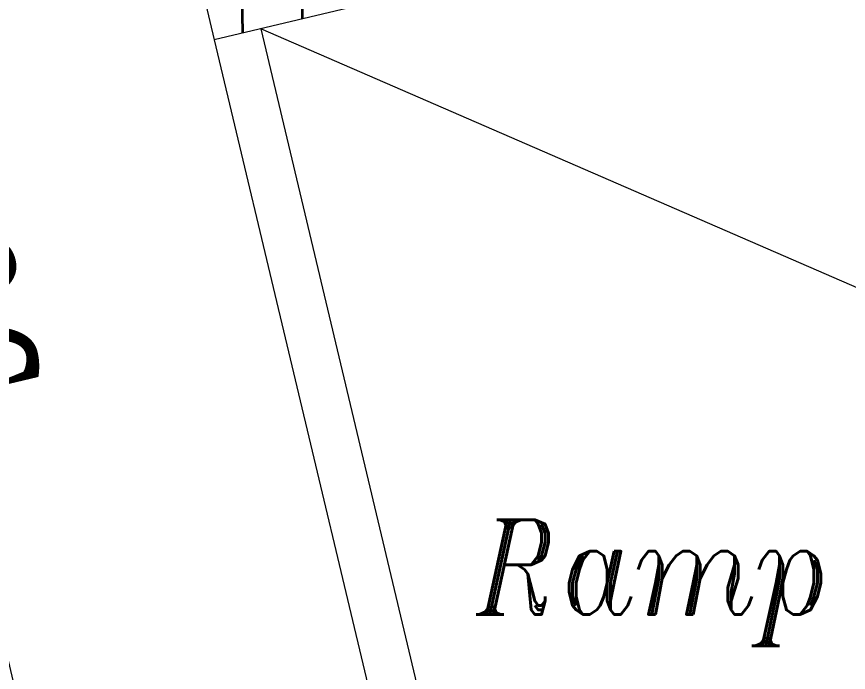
# Model space of a CAD drawing. Header units: metres. Extents: x -434 to 683, y -422 to -228.
# Drawn here: x 43.164 to 44.904, y -302.469 to -301.097 of the extents above; entities that cross this region are included whole.
import ezdxf

# ---------------------------------------------------------------- set-up
doc = ezdxf.new("R2010")
doc.units = ezdxf.units.M
doc.header["$MEASUREMENT"] = 0
doc.header["$PDMODE"] = 34
for name, color, linetype, lineweight in [('Dimn Out', 6, 'Continuous', 9), ('H', 251, 'Continuous', 5), ('Raseef', 225, 'Continuous', 13), ('walls', 7, 'Continuous', 35)]:
    doc.layers.add(name, color=color, linetype=linetype, lineweight=lineweight)
doc.layers.add('TXT', color=1, linetype='Continuous')
doc.styles.add('Q', font='italict.shx', dxfattribs={"height": 0.18})
doc.styles.add('UTMAN', font='romantic.ttf', dxfattribs={"width": 0.6})
doc.dimstyles.new('UTMAN 77', dxfattribs={"dimscale": 0.8, "dimtxt": 0.1, "dimasz": 0.1, "dimexe": 0, "dimexo": 0, "dimgap": 0.09, "dimtad": 0, "dimzin": 0, "dimdsep": 46, "dimtxsty": 'UTMAN', "dimblk": 'OBLIQUE', "dimcen": 0.09, "dimclrd": 252, "dimclre": 8, "dimclrt": 7, "dimadec": 0, "dimazin": 0, "dimtfac": 1, "dimtix": 1, "dimtofl": 0, "dimtmove": 1, "dimatfit": 3, "dimldrblk": 'OBLIQUE', "dimfxl": 0.18, "dimtolj": 1, "dimtzin": 0, "dimlwd": -1, "dimarcsym": 0})

# ---------------------------------------------------------------- blocks, each defined once
blk = doc.blocks.new('_OBLIQUE')
at = {"color": 0, "linetype": 'ByBlock'}
blk.add_line((-0.5, -0.5), (0.5, 0.5), dxfattribs=at)
blk = doc.blocks.new('*D302')
at = {"layer": 'DEFPOINTS', "color": 0, "ltscale": 50, "transparency": 16777216}
for p in [(44.9811, -297.5485), (42.1411, -298.2254), (46.596, -304.3236)]:
    blk.add_point(p, dxfattribs=at)
at = {"layer": 'Dimn Out', "color": 8, "lineweight": -2, "ltscale": 50, "transparency": 16777216}
for p, q in [((44.9811, -297.5485), (42.1411, -298.2254)), ((46.596, -304.3236), (43.756, -305.0006))]:
    blk.add_line(p, q, dxfattribs=at)
at = {"layer": 'Dimn Out', "color": 252, "ltscale": 50, "transparency": 16777216}
for p, q in [((42.1411, -298.2254), (42.8626, -301.2523)), ((43.756, -305.0006), (43.0346, -301.9736))]:
    blk.add_line(p, q, dxfattribs=at)
at = {"layer": 'Dimn Out', "color": 252, "ltscale": 50, "transparency": 16777216, "xscale": 0.024, "yscale": 0.024, "zscale": 0.024}
for p, rotation in [((42.1411, -298.2254), 103.4064929545647), ((43.756, -305.0006), 283.4064929545647)]:
    blk.add_blockref('_OBLIQUE', p, dxfattribs=dict(at, rotation=rotation))
at = {"layer": 'Dimn Out', "color": 7, "ltscale": 50, "transparency": 16777216, "insert": (42.9486, -301.613), "char_height": 0.4, "attachment_point": 5, "rotation": 283.4065, "style": 'UTMAN'}
blk.add_mtext('\\A1;6.96', dxfattribs=at)
blk = doc.blocks.new('*D308')
at = {"layer": 'DEFPOINTS', "color": 0, "ltscale": 50, "transparency": 16777216}
for p in [(44.7411, -296.5417), (46.596, -304.3236), (43.1189, -305.1524)]:
    blk.add_point(p, dxfattribs=at)
at = {"layer": 'Dimn Out', "color": 8, "lineweight": -2, "ltscale": 50, "transparency": 16777216}
for p, q in [((44.7411, -296.5417), (41.264, -297.3704)), ((46.596, -304.3236), (43.1189, -305.1524))]:
    blk.add_line(p, q, dxfattribs=at)
at = {"layer": 'Dimn Out', "color": 252, "ltscale": 50, "transparency": 16777216}
for p, q in [((41.264, -297.3704), (42.1059, -300.9027)), ((43.1189, -305.1524), (42.277, -301.6202))]:
    blk.add_line(p, q, dxfattribs=at)
at = {"layer": 'Dimn Out', "color": 252, "ltscale": 50, "transparency": 16777216, "xscale": 0.024, "yscale": 0.024, "zscale": 0.024}
for p, rotation in [((41.264, -297.3704), 103.4064929545796), ((43.1189, -305.1524), 283.4064929545796)]:
    blk.add_blockref('_OBLIQUE', p, dxfattribs=dict(at, rotation=rotation))
at = {"layer": 'Dimn Out', "color": 7, "ltscale": 50, "transparency": 16777216, "insert": (42.1914, -301.2614), "char_height": 0.4, "attachment_point": 5, "rotation": 283.4065, "style": 'UTMAN'}
blk.add_mtext('\\A1;8.00', dxfattribs=at)

msp = doc.modelspace()

# ---------------------------------------------------------------- hatches: boundary and pattern name
at = {"layer": 'walls'}
h = msp.add_hatch(dxfattribs=at)
h.set_pattern_fill('ANSI31', color=8, angle=46)
h.paths.add_polyline_path([(46.4126, -303.5544), (44.2726, -304.0645), (44.4298, -304.724), (46.596, -304.3236)])
h.paths.add_polyline_path([(43.3451, -300.1735), (43.577, -301.1462), (45.7171, -300.6362)])

# ---------------------------------------------------------------- linework, layer by layer
at = {"layer": 'H', "color": 251}
for p, q in [((43.6743, -301.1231), (44.3699, -304.0413)), ((43.577, -301.1462), (44.2726, -304.0645))]:
    msp.add_line(p, q, dxfattribs=at)
msp.add_lwpolyline([(44.3699, -304.0413), (45.9676, -302.1185), (43.6743, -301.1231)], dxfattribs=at)
at = {"layer": 'Raseef'}
for p in [(42.5509, -296.8415), (45.7171, -300.6362)]:
    msp.add_line(p, (43.577, -301.1462), dxfattribs=at)

# ---------------------------------------------------------------- texts
at = {"layer": 'TXT', "color": 6, "style": 'Q', "width": 0.85}
msp.add_text('Ramp Up', height=0.198, dxfattribs=at).set_placement((44.1251, -302.3477))

# ---------------------------------------------------------------- dimensions: what is measured, and where the dimension line sits
at = {"layer": 'Dimn Out', "color": 6, "ltscale": 50}
for p1, p2, distance, picture, middle in [((44.7411, -296.5417), (46.596, -304.3236), -3.5745, '*D308', (42.1914, -301.2614)), ((46.596, -304.3236), (44.9811, -297.5485), 2.9195, '*D302', (42.9486, -301.613))]:
    dim = msp.add_aligned_dim(p1=p1, p2=p2, distance=distance, dimstyle='UTMAN 77', override={"dimtxt": 0.5, "dimasz": 0.03}, dxfattribs=at)
    dim.commit()
    dim.dimension.update_dxf_attribs({"geometry": picture, "text_midpoint": middle})

doc.saveas('drawing.dxf')
